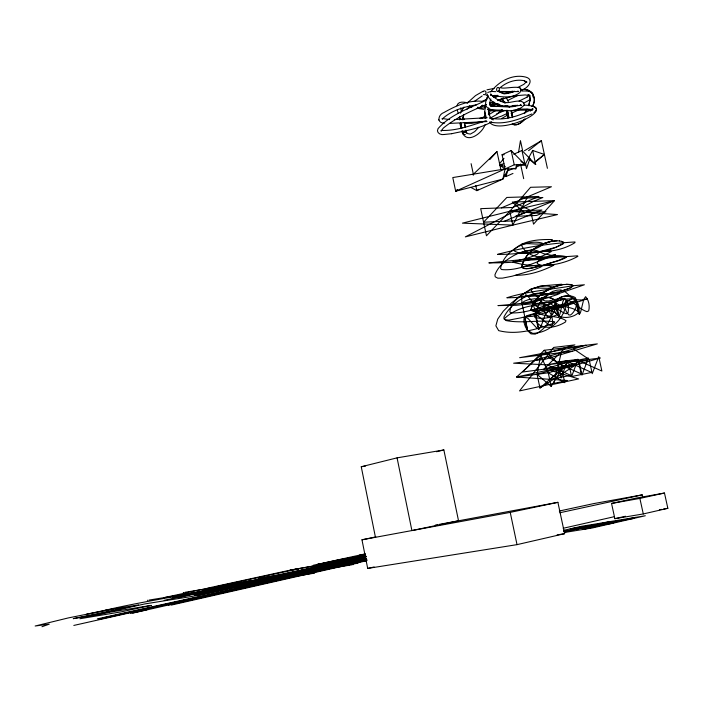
<?xml version="1.0" encoding="UTF-8"?>
<svg xmlns="http://www.w3.org/2000/svg" width="703" height="703" viewBox="0 0 703 703"><rect width="100%" height="100%" fill="white"/><g stroke="black" fill="none" stroke-linecap="round" stroke-linejoin="round"><path stroke-width="1.05" d="M488.4 114.369L488.409 113.86M465.324 134.633L463.022 134.036L462.337 131.101M462.75 133.447C462.425 131.646 466.968 131.083 466.388 133.254M486.318 117.788L484.701 111.768L485.465 105.784M442.257 119.053L442.161 118.491L449.674 119.598M459.648 119.835L460.052 118.289M489.947 110.011L489.314 114.642M462.723 133.333L463.778 131.197M487.003 93.938C491.687 107.374 508.946 107.445 520.633 105.257L520.123 105.213L521.608 105.547L520.668 104.633M528.638 105.731L530.22 99.589L529.526 95.09L529.965 96.056L529.131 95.406L529.631 95.713L525.229 94.923L514.719 95.828L498.48 100.037M459.551 116.408L459.824 119.686M532.329 110.011C532.979 109.106 532.549 110.529 532.795 108.754C520.492 115.723 504.069 121.188 490.58 118.095M484.894 111.839L484.824 116.136L485.641 118.464M508.55 168.632L502.891 179.098L455.676 191.216L452.785 177.56L505.105 168.931L515.879 168.773L516.582 164.44M518.515 152.533L520.448 140.635L522.619 150.618M534.588 162.841L544.394 154.467L532.628 150.442L525.036 164.678L511.16 150.539L502.056 154.748L505.105 168.931L502.891 179.098L476.854 190.654L471.08 187.516M561.328 352.563L553.542 384.286L578.622 378.917L550.563 370.446L575.608 365.033L539.992 388.012L537.048 374.304L540.73 355.103L574.913 344.883L553.692 347.423L519.526 390.921L567.374 380.499L516.564 377.045L540.73 355.103L548.261 372.801L551.187 386.413L561.794 368.952L564.773 382.704L548.261 372.801L516.564 377.045L564.351 366.518L547.584 356.632M488.743 107.867C487.662 111.935 489.051 116.935 493.155 119.958M481.423 106.179L481.23 106.856L482.188 105.758M532.804 105.336C537.654 96.996 530.238 87.19 520.897 89.861M441.256 130.617L441.089 131.153L443.294 128.104C456.062 117.682 471.361 110.881 486.423 104.466M485.483 114.422L484.156 118.139M463.339 132.366L462.715 133.306L463.936 132.085M529.913 158.518L526.521 168.615L525.431 163.614M462.723 132.999L463.057 132.63M463.927 114.484L463.119 117.427L463.198 116.768L463.62 118.904L463.172 118.447L464.332 119.325M456.976 105.731C458.066 100.872 464.314 102.023 467.794 102.91M528.744 105.424L530.229 99.07L529.324 95.485M532.364 106.54C537.567 98.613 531.828 87.629 522.013 89.65M544.157 350.296L597.33 343.881L545.335 359.207L513.621 363.205L547.294 364.857L570.687 375.314L550.44 379.453L568.472 362.115L591.61 372.441L571.592 376.527L578.059 359.356L556.855 362.08L544.157 350.296L522.689 372.001L575.608 365.033M442.284 118.992C451.273 110.468 464.516 106.601 476.599 104.861M486.01 100.037L487.715 96.434M536.204 110.468C537.487 107.594 534.016 106.004 531.661 106.118M460.43 113.148L463.936 107.084M530.29 111.171L531.213 109.237M462.706 133.262L462.266 130.846M532.865 96.891C535.124 90.731 525.651 90.766 521.819 91.082M490.826 98.947L489.552 103.156L489.587 102.471L490.07 104.923L489.543 103.543L489.78 104.149M536.187 110.512L533.92 112.744M487.794 96.539C478.277 114.281 502.197 109.703 511.415 110.863C515.958 109.976 521.477 108.78 524.333 104.844C522.918 97.19 510.264 103.71 505.229 102.524L505.791 102.541L501.511 101.61L496.503 98.982L492.759 96.276L490.703 93.868L490.606 95.177M521.45 198.176L542.857 197.499L533.612 201.348L465.342 236.885L512.786 225.118L527.619 196.805M526.758 109.747L524.359 113.658M527.03 109.273L524.491 113.411M532.769 108.789L532.707 109.088M566.346 284.24L571.144 284.566L573.033 285.734C551.029 289.495 528.05 291.121 506.837 297.764C522.101 297.791 538.173 295.322 551.873 288.406L552.286 287.483C543.524 292.281 532.461 299.276 531.02 309.918L531.872 310.788C546.618 310.111 562.585 306.728 576.179 301.033L576.109 299.821L571.302 302.422L551.67 307.923L549.895 309.232L539.35 312.765L521.081 317.809L508.858 320.12L505.158 319.698L504.183 318.916C514.508 308.309 533.375 303.634 547.953 305.146L551.67 307.923C553.639 318.837 544.772 329.848 535.176 334.127L531.002 333.872C526.292 330.041 522.944 323.688 524.148 317.536L527.215 315.612L538.067 312.44L538.841 311.157C545.959 307.185 554.922 304.698 562.962 306.833L587.444 298.766L581.785 299.988L576.109 299.821L571.926 297.712L564.966 291.552L560.748 289.944L556.767 290.207L552.839 291.376L548.973 293.546L548.252 295.058C532.918 303.292 514.947 304.364 497.944 305.585L515.958 305.295L555.379 301.745L564.843 298.573C568.209 302.132 569.149 308.257 567.971 312.958L566.258 313.749C558.885 311.543 554.105 304.513 546.776 302.185L535.66 304.021L534.131 303.722L534.218 302.668C539.719 296.367 552.33 294.179 556.258 303.292C562.945 307.721 572.532 306.385 578.402 311.912L577.936 313.169C570.985 319.426 553.946 319.874 554.263 307.413C553.296 297.097 568.059 293.081 575.282 297.615C578.446 303.248 575.616 311.341 570.581 314.97L568.894 314.979C565.212 311.675 563.868 305.313 565.81 300.779L567.743 300.243C574.984 302.536 579.72 309.487 587.014 311.657L588.71 310.875C589.87 306.236 588.947 300.172 585.599 296.666L583.692 299.496L580.66 311.947L579.94 313.687L579.193 313.933L577.479 308.863L575.722 299.267C560.783 297.228 543.77 304.25 534.245 315.709L534.746 317.299C541.881 319.54 550.089 317.747 556.855 314.909L557.409 314.021C550.941 309.294 541.705 310.093 535.045 305.41L534.131 303.722C538.111 297.905 548.27 295.568 554.272 299.54L557.277 306.367L558.683 316.007L556.785 310.937L555.379 301.745C563.173 290.84 580.731 296.93 579.044 310.919C580.054 323.029 577.479 299.9 575.019 298.52L572.453 298.23L563.78 303.907L555.598 307.035L538.208 311.042L533.498 311.271L531.02 309.918C534.702 293.669 556.214 281.499 572.532 285.058L573.033 285.734L584.378 284.768L561.671 292.641L554.412 294.188L548.99 294.408C532.452 288.775 511.318 302.22 503.928 317.071L504.183 318.916L506.265 320.603C522.25 323.617 538.647 319.716 554.667 321.789L554.333 322.941C536.925 329.373 517.127 335.428 498.673 330.621L495.879 325.849L497.733 319.118L503.269 311.209L511.459 302.975L521.204 295.348L531.292 289.337L540.422 285.98L561.715 284.214L555.3 286.639L548.147 288.327L535.106 288.019L531.512 288.696C522.953 294.082 510.738 300.726 509.86 311.956L510.826 312.897C525.976 313.529 541.398 307.026 555.379 301.745L558.481 316.034L559.219 315.779L559.931 314.013L562.936 301.42L564.65 298.353L557.813 298.845L548.779 300.981L545.001 300.946L539.236 298.283L534.957 295.084L531.846 291.789L531.02 289.276C537.461 286.806 544.843 284.785 551.653 286.815L552.286 287.483L563.182 284.504M485.044 124.686C482.24 133.649 466.036 145.099 461.818 131.171M491.371 106.32L493.55 103.429M480.755 118.649L484.253 116.549M466.678 109.615L469.745 105.819M490.729 91.97C498.664 81.451 512.443 73.648 525.835 77.119C535.308 79.676 526.942 89.325 520.976 90.212M499.815 163.333L503.989 158.36M478.769 127.296L474.692 131.628L470.36 134.088L467.425 133.544L465.808 131.109M512.786 225.118L509.807 211.269L557.505 214.573L512.786 225.118L462.433 223.141L509.807 211.269L541.934 210.021L515.536 220.786L483.576 222.201L506.837 197.446L538.99 196.453L512.672 207.473L480.694 208.65L486.467 235.786L509.807 211.269L530.563 187.288L551.433 186.752L501.362 207.886M489.789 159.59L496.977 151.602L500.844 169.581M524.64 119.246C521.714 122.577 516.784 126.505 512.171 124.062M467.144 103.104L475.553 95.582L483.04 91.258M524.983 118.965C521.995 122.304 517.241 126.426 512.434 124.282M565.353 347.739L543.77 369.224L578.059 359.356L581.214 373.864L557.945 363.477L561.082 377.977L567.523 360.709L547.294 364.857L600.415 357.985L548.261 372.801M491.564 121.883C479.551 128.807 465.122 130.74 451.704 133.702M513.744 154.265L521.96 150.486L525.036 164.678L514.245 164.81L455.676 191.216L457.231 189.722M472.82 174.775L496.977 151.602M487.794 92.471L491.019 91.381L495.756 91.68M500.817 110.863L496.371 114.703L490.105 118.227M517.83 95.467L507.865 100.406M529.218 95.459L526.45 97.532L526.978 97.199L519.069 101.065M539.755 142.103L541.38 140.662L547.409 168.307M539.992 388.012L564.351 366.518M500.176 106.425L501.318 105.432M490.202 105.204L494.306 102.383M474.147 101.54L482.214 95.907M490.14 105.599L493.049 104.325L496.959 104.149M495.773 110.459L488.717 114.774M493.708 95.836L493.119 96.311L494.974 95.274M499.78 87.998C506.468 82.084 515.94 78.736 524.798 80.827L524.183 80.678L526.819 82.392L526.573 81.645L523.84 84.334L517.645 87.55M535.027 161.875L544.394 154.467M490.457 105.09L494.78 102.287M478.55 189.335L476.854 190.654L475.746 185.46M528.594 150.627L541.38 140.662L524.42 150.758M455.676 191.216L457.337 189.942M494.93 96.882L497.179 95.204M503.181 100.415L501.696 101.522L499.095 99.8M530.08 99.633L523.867 103.086M519.948 109.202L518.981 109.765M501.643 118.552L508.243 114.694M499.2 104.94L496.353 106.584M505.105 168.931L499.93 165.337L501.819 164.212M504.939 110.353L496.546 114.027M506.951 113.499L501.67 116.083L492.056 119.185M498.111 103.64L490.87 106.381M503.866 102.225L504.78 101.777M531.907 113.939C518.867 119.475 503.998 125.169 489.719 121.953M482.733 101.047L487.1 99.185M495.589 97.348L498.128 96.153M498.032 100.432L503.137 98.192M518.322 110.081L511.09 113.341M497.803 100.722L503.858 98.095M505.246 166.479L499.93 165.337L503.858 163.553M513.225 168.448L507.584 170.978L506.011 176.55L504.438 175.091M516.046 167.182L520.747 165.073M512.979 173.448L506.011 176.55L505.58 174.511M514.324 91.188L505.721 93.798M485.07 100.828C468.787 108.499 450.087 114.774 438.013 128.693C435.737 132.603 440.693 135.345 444.085 134.51M517.496 105.169L513.199 106.619L509.104 107.049L509.64 107.058L490.861 106.1M504.236 221.287L554.465 200.645L533.533 224.152L530.572 210.461L514.359 202.402M486.283 120.608C471.775 125.275 456.282 131.083 441.229 130.424M530.572 210.461L515.317 216.339L536.67 215.443L545.941 211.691L524.561 212.543L512.25 202.069L554.465 200.645L509.807 211.269M489.842 103.121L493.304 101.83M490.966 95.353C500.65 96.487 511.274 99.299 519.789 92.603C526.529 82.796 503.41 90.028 500.536 87.559M503.691 93.85L512.496 91.126M493.84 97.506L498.207 96.021M504.49 93.78L511.389 91.557M510.325 92.708L510.958 92.506M560.985 291.165L570.713 287.729L573.033 285.734C569.026 289.996 562.242 290.374 556.908 292.255M534.113 360.621L586.021 345.243L519.631 357.695L572.594 351.175M515.809 275.26C529.051 275.435 542.118 271.094 553.823 265.224L553.815 264.697C548.322 264.346 541.925 267.36 537.215 263.467L537.777 261.323L539.465 260.18L545.906 258.036L524.605 259.469C538.735 262.061 552.637 254.187 566.688 256.648L558.947 260.286L542.488 265.497L540.774 267.078L534.57 269.565L512.171 276.2L502.504 278.124L497.812 278.186L495.211 276.815L494.93 274.838C498.84 264.398 509.077 257.597 518.788 253.045C526.846 251.173 535.624 249.89 542.452 244.925L542.83 243.862L542.171 243.089C525.651 238.589 503.278 251.648 500.58 268.484L501.555 269.53C516.564 271.094 531.67 263.933 545.51 258.642L545.906 258.036C549.087 257.087 563.551 251.955 549.447 256.085C539.254 258.889 525.765 255.637 521.512 245.11L521.951 244.003C531.776 242.526 543.366 246.876 552.171 240.294L552.294 239.565C539.667 239.231 523.085 240.162 514.13 249.785L514.614 251.156C522.9 255.874 533.146 251.542 542.145 251.551C553.533 251.454 565.247 248.748 574.931 242.684L575.01 241.973C549.166 243.335 522.426 247.755 497.566 254.381C515.264 254.697 533.076 251.164 550.844 251.024L551.055 251.683C532.514 262.562 509.78 262.843 488.857 262.878L541.556 257.737L545.906 258.036L577.576 255.83L577.884 256.367C557.989 267.245 534.157 267.94 512.636 262.122L531.037 256.973L537.417 254.152L539.509 251.736L555.59 247.359L563.077 243.686L563.63 242.64L563.103 241.876L559.439 240.883M571.592 376.527L568.472 362.115L588.464 358.02L581.97 375.094L578.859 360.771L601.882 371.026L598.745 356.702L592.225 373.68L589.123 359.444L537.048 374.304L551.187 386.413M486.968 89.808L494.095 88.446M375.455 537.303L361.254 466.757L397.072 457.855L443.865 449.955L458.532 520.8L411.896 530.563L397.072 457.855M436.598 451.739L443.865 449.955M201.366 596.829L366.764 559.28M557.066 292.22C545.748 295.647 533.718 295.901 522.197 296.262L521.573 297.571L522.101 303.793L527.628 330.542L524.728 316.86L526.029 326.192L527.645 330.454L532.742 333.363C546.486 333.196 560.159 322.782 564.658 309.926L562.962 306.833L544.184 308.16L531.02 309.918M375.859 536.899L361.966 539.799L367.695 568.428L517.021 544.64L564.614 533.682L557.901 502.329L439.217 524.385M582.752 529.517L635.336 517.408M171.181 605.116L366.843 560.686M564.518 531.995L609.633 521.652M643.289 513.946L667.85 508.313L664.467 493.031L636.083 498.102L611.548 503.462L614.861 518.682L643.289 513.946L639.879 498.418L611.548 503.462M563.191 528.269L614.484 516.643M563.788 530.326L581.311 526.336L645.319 515.756L592.673 527.9L564.658 532.452M614.861 518.682L625.521 516.248M366.096 559.166L347.475 563.358L321.482 567.69M366.746 559.553L73.815 625.433M366.571 560.019L132.744 613.113M168.298 605.09L366.65 560.291M130.609 613.394L146.909 609.747M367.695 568.428L374.101 566.987M483.04 117.629L479.631 118.368M98.798 619.422L197.446 597.304L102.366 618.113M361.289 558.753L365.542 557.813L342.335 561.732M309.628 570.309L342.22 564.544L269.908 580.81L250.04 584.035M267.061 577.91L237.711 583.358M269.917 577.286L352.959 559.043L352.098 559.087M164.159 600.336L366.219 556.293M329.25 564.588L295.049 572.137L306.956 570.151M337.967 562.681L346.693 560.783M177.947 597.708L299.047 571.284M300.576 570.95L321.157 566.46L338.257 563.595L194.538 595.01M355.191 558.964L365.92 556.89M295.594 572.637L315.392 568.595M297.633 572.295L352.414 560.695M201.805 593.886L365.402 558.085M366.404 558.217L191.981 596.425L144.818 603.93L98.183 614.194L73.244 618.666L138.535 604.932L105.292 610.23L86.715 614.22L113.403 608.939M639.879 498.418L664.467 493.031M197.771 595.494L366.035 558.613M559.307 511.028L593.657 503.603L642.226 494.859L642.691 496.968M364.883 553.955L313.345 565.256L360.419 557.338M87.26 614.132L68.358 617.911L35.15 626.013L49.254 624.159L41.978 626.733M105.292 610.23C150.328 599.677 196.286 594.044 241.138 582.515L217.587 586.407L298.652 568.824L287.799 570.651L207.025 588.279L235.865 583.657M365.463 554.034L359.066 555.423L365.455 554.324M559.869 512.751L642.226 494.859M247.166 581.522L278.819 575.959M331.974 563.059L338.635 561.6L289.979 570.168L350.41 559.351M97.374 618.842L261.103 582.796L188.492 594.545L172.138 597.919L242.983 582.207L357.959 563.217M482.284 121.54L471.564 123.385L464.832 123.359M361.966 539.799L510.229 512.382L557.901 502.329M552.839 293.213L536.67 295.726L528.006 295.901L525.536 295.023L526.195 295.067C536.705 302.729 534.93 317.563 538.419 328.846L538.885 329.241C543.243 324.206 543.085 316.288 547.857 311.376L562.962 306.833L557.224 307.976L551.67 307.923L547.162 306.016L539.64 300.216L535.106 298.731L528.34 299.663L524.35 301.218L521.819 303.283L525.932 303.538L534.948 301.745L557.136 294.671L559.641 293.582L559.693 292.712C544.184 289.038 531.055 310.638 537.777 323.714C545.528 330.146 557.76 326.913 565.528 321.948L565.959 320.612C558.208 315.489 547.786 317.255 539.28 313.679L538.067 312.44M365.498 556.31L256.235 579.544L281.692 575.335M501.019 110.485L502.75 110.143M513.225 92.128L506.837 93.314L499.148 92.225M435.324 525.115L437.433 524.719M361.254 466.757L365.56 466.027M365.323 555.256L339.408 559.685L317.176 564.5L365.446 556.293M324.812 565.555L347.941 561.671M659.414 509.728L661.523 509.376M663.632 509.025L667.85 508.313M329.215 566.003L342.01 563.868M298.441 571.416L309.961 569.5M258.546 578.455L366.834 560.449M322.15 568.226L289.144 573.71L220.768 588.631L252.79 583.428M183.272 592.585L183.887 592.48M185.117 592.278L351.755 564.834M352.607 564.702L353.442 564.562M570.203 528.867L634.132 518.339M230.619 584.799L200.293 589.782L164.098 597.62L193.949 592.778M232.465 584.501L242.86 582.796L195.733 592.488M563.472 531.275L613.666 523.058M147.393 600.344L147.99 600.248M149.194 600.054L312.958 573.411M313.784 573.27L314.619 573.138M557.066 534.904L564.614 533.682M451.757 133.693L444.024 134.51M485.193 107.875L477.109 108.183M559.597 240.909C543.691 239.934 524.877 250.997 521.784 266.973L537.716 265.224L542.488 265.497L559.386 260.409L565.027 258.177L566.688 256.648L551.697 255.374L543.551 253.669L539.509 251.736C533.331 248.177 525.167 251.112 518.788 253.045C533.858 254.055 550.141 251.287 563.244 243.713L563.63 242.64L561.574 241.261M499.367 110.766L490.316 110.837M466.045 132.516L465.263 131.153M556.89 240.804C541.951 241.349 524.57 251.779 521.784 266.973L524.227 268.581L528.999 268.581L542.488 265.497L531.881 268.08L526.327 268.739L522.707 268.019L521.784 266.973M504.842 105.995L507.961 105.81M487.03 121.557L449.507 123.42M512.118 105.573L516.248 105.362M517.338 109.185L527.355 109.009L532.689 109.756M501.819 106.144L492.829 106.258L490.386 105.213L490.747 105.512L489.85 104.334M513.102 110.301L531.635 110.028M501.898 110.011L493.111 110.143L487.987 109.431M506.863 110.547L493.638 110.591L487.381 109.308M454.314 119.572L487.17 117.709M499.93 165.337L502.127 165.31M517.461 165.117L525.923 165.012M497.003 96.179L492.856 96.091M465.404 131.909L464.674 131.918L466.335 132.489M502.056 154.748L504.209 154.739M524.227 105.081C562.602 106.891 498.814 135.881 489.877 122.375M501.503 106.346L502.838 106.381M497.952 91.443L518.498 91.601L517.9 91.135M483.796 109.378L479.314 108.64L477.864 107.093M462.512 119.642L461.985 119.607M462.811 119.659L463.268 119.695M444.656 123.095C436.396 123.596 437.978 114.475 443.953 112.533C455.746 105.81 469.542 99.457 483.427 101.496M489.341 117.823L491.792 118.948M471.722 107.445L468.426 106.812M486.01 95.142L488.04 95.529M513.752 168.316L515.879 168.773M499.499 100.652L505.685 102.682M482.926 121.76L481.766 121.417M500.914 92.647L502.794 93.332M482.381 105.169L485.342 106.961M519.332 87.638L520.079 87.893M500 91.689L501.722 92.629M527.997 94.492L528.735 94.949M528.471 94.738L529.403 95.599M573.569 348.934L589.123 359.444M500.483 105.318L501.353 105.916M498.796 104.132L499.613 104.703M528.366 158.579L535.695 164.537L532.628 150.442M520.967 161.339L525.036 164.678M466.291 132.164L465.922 130.231M521.96 150.486L535.695 164.537M462.943 117.963L463.418 118.684L463.005 117.137M502.206 98.358L504.912 103.262M506.23 97.497L508.339 101.75M487.276 95.898L487.557 96.469M463.426 118.693L463.637 119.299M511.828 152.191L511.16 150.539L514.245 164.81M508.067 118.183L506.45 111.136M438.558 119.431L438.751 120.099M507.821 117.454L506.345 110.362M458.128 113.253L457.275 109.826M459.226 117.278L459.806 119.528M507.645 110.986L508.937 117.436M485.509 107.208L485.07 105.283M507.918 113.543L507.61 112.19M461.256 110.617L460.693 107.937M511.599 111.118L512.689 116.812M511.749 113.666L512.443 117.102M464.288 122.419L465.386 127.559M460.667 123.157L461.739 128.218M460.869 128.078L459.982 123.491M511.503 112.498L511.793 113.842M520.528 164.045L523.691 178.676M471.107 163.685L473.541 175.1M460.667 122.709L461.766 128.06M507.241 110.81L508.559 117.41M510.229 512.382L517.021 544.64M511.143 110.96L512.25 116.54M464.674 123.772L465.342 127.146M507.039 110.151L508.357 116.847M508.366 115.652L508.559 116.654M465.931 130.213L466.309 132.287M485.457 107.128L485.492 105.459L485.43 106.961M483.005 91.768A1.942 1.643 -73.3 0 1 485.307 91.126A1.942 1.643 -73.3 0 1 485.729 93.692A1.942 1.643 -73.3 0 1 483.462 94.501M552.786 322.062L552.286 324.971L550.871 325.551L548.744 324.637L536.784 315.164L532.408 316.359L524.728 316.86L528.111 318.547L536.82 328.143L538.885 329.241L535.976 315.735L549.333 311.332L551.688 315.7L552.786 322.062M555.721 304.619C555.265 309.241 553.762 314.496 549.623 317.106L547.927 317.106C544.219 313.74 542.865 307.316 544.825 302.729L555.379 301.745L555.721 304.619M481.617 106.188L481.204 106.636L481.617 106.215M151.215 605.388L121.461 611.803L79.861 618.745L109.264 612.269L151.215 605.388M365.876 556.319L362.722 556.952L365.903 556.407M502.627 110.257L501.327 110.222L502.619 110.274M518.357 91.478L517.724 91.346L518.348 91.495M526.635 81.847L526.099 81.372L526.556 81.856M499.095 90.538A2.012 1.388 -85.9 0 0 498.119 87.436A2.012 1.388 -85.9 0 0 496.696 90.344A2.012 1.388 -85.9 0 0 499.095 90.538"/></g></svg>
